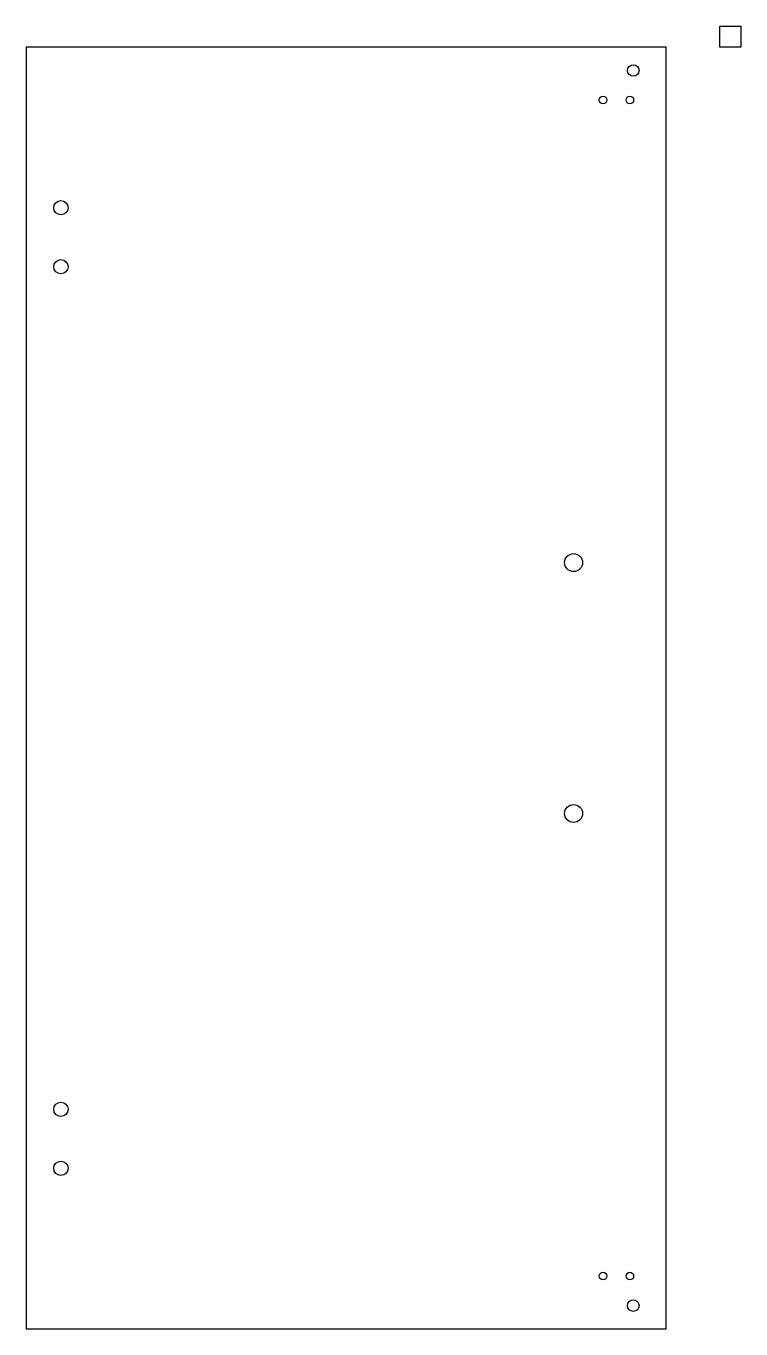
# Model space of a CAD drawing. Header units: millimetres. Extents: x -152 to 187, y -304 to 314.
import ezdxf

# ---------------------------------------------------------------- set-up
doc = ezdxf.new("R2010")
doc.units = ezdxf.units.MM
doc.layers.add('Sketch004', color=7, linetype='CONTINUOUS')

msp = doc.modelspace()

# ---------------------------------------------------------------- linework, layer by layer
at = {"layer": 'Sketch004'}
for p, q in [((177.165, 304.038), (177.165, 314.038)), ((177.165, 314.038), (187.165, 314.038)), ((187.165, 314.038), (187.165, 304.038)), ((-151.765, 304.038), (-151.765, -304.038)), ((151.765, 304.038), (-151.765, 304.038)), ((151.765, -304.038), (151.765, 304.038)), ((187.165, 304.038), (177.165, 304.038)), ((-151.765, -304.038), (151.765, -304.038))]:
    msp.add_line(p, q, dxfattribs=at)
for centre, radius in [((136.145, 292.968), 2.75), ((121.795, 278.955), 1.8), ((134.495, 278.955), 1.8), ((-135.255, 227.838), 3.3782), ((-135.255, 199.8472), 3.3782), ((107.823, 59.5), 4.2545), ((107.823, -59.5), 4.2545), ((-135.255, -199.8472), 3.3782), ((-135.255, -227.838), 3.3782), ((121.795, -278.955), 1.8), ((134.495, -278.955), 1.8), ((136.145, -292.968), 2.75)]:
    msp.add_circle(centre, radius, dxfattribs=at)

doc.saveas('drawing.dxf')
